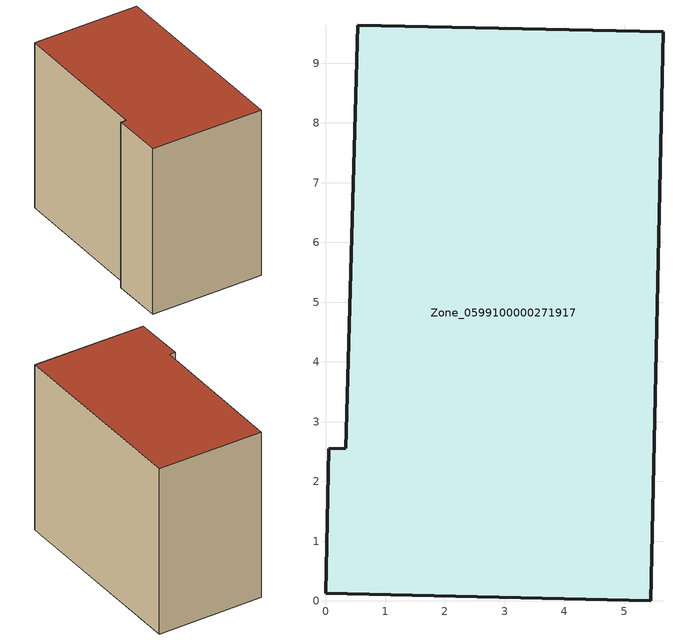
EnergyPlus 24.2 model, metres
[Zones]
Zone_0599100000271917
 floor ground (C_G): 5.44,0 0,0.13 0.05,2.55 0.34,2.56 0.54,9.64 5.65,9.53 z0
 wall outside (C_F): 0.34,2.56 0.05,2.55 0,0.13 5.44,0 5.65,9.53 0.54,9.64 0.34,2.56 z0:8.28
 roof outside (C_R): 5.65,9.53 0.54,9.64 0.34,2.56 0.05,2.55 0,0.13 5.44,0 z8.28
[BUILDING]
Pand.0599100000271917: North Axis=0; Terrain=City; Loads Convergence Tolerance Value=0.04; Temperature Convergence Tolerance Value=0.4; Solar Distribution=FullExterior; Maximum Number of Warmup Days=25; Minimum Number of Warmup Days=1
[Site:Location]
Rotterdam.The.Hague.AP_ZH_NLD Design_Conditions: Latitude=51.96; Longitude=4.45; Time Zone=1; Elevation=-4.5
[SITE:GROUNDTEMPERATURE:BUILDINGSURFACE]
18, 18, 18, 18, 18, 18, 18, 18, 18, 18, 18, 18
[MATERIAL] Thermal Absorptance=0.9; Solar Absorptance=0.7; Visible Absorptance=0.7
Name | Roughness | Thickness | Conductivity | Density | Specific Heat
G.TI.1975-1991 | MediumSmooth | 0.15 | 0.288461 | 540 | 1210
F.TI.1975-1991 | Rough | 0.3 | 0.230769 | 1920 | 840
R.TI.1975-1991 | MediumRough | 0.2 | 0.153846 | 1500 | 1000
[CONSTRUCTION]
C_G: G.TI.1975-1991
C_F: F.TI.1975-1991
C_R: R.TI.1975-1991
[ZONE]
Zone_0599100000271917: Type=1; Multiplier=1; Ceiling Height=Autocalculate; Volume=Autocalculate; Floor Area=autocalculate; Part of Total Floor Area=Yes
[ZONEINFILTRATION:DESIGNFLOWRATE]
Infil_Zone_0599100000271917: Zone or ZoneList or Space or SpaceList=Zone_0599100000271917; Schedule=AlwaysOn; Design Flow Rate Calculation Method=Flow/Area; Flow Rate per Floor Area=0.003; Constant Term Coefficient=1; Temperature Term Coefficient=0; Velocity Term Coefficient=0; Velocity Squared Term Coefficient=0
[HVACTEMPLATE:ZONE:IDEALLOADSAIRSYSTEM]
Zone_0599100000271917: Maximum Heating Supply Air Temperature=50; Minimum Cooling Supply Air Temperature=13; Maximum Heating Supply Air Humidity Ratio=0.0156; Minimum Cooling Supply Air Humidity Ratio=0.0077; Heating Limit=NoLimit; Cooling Limit=NoLimit; Dehumidification Control Type=ConstantSensibleHeatRatio; Cooling Sensible Heat Ratio=0.7; Dehumidification Setpoint=60; Humidification Control Type=None; Humidification Setpoint=30; Outdoor Air Method=None; Outdoor Air Flow Rate per Person=0.00944; Outdoor Air Flow Rate per Zone Floor Area=0; Outdoor Air Flow Rate per Zone=0; Demand Controlled Ventilation Type=None; Outdoor Air Economizer Type=NoEconomizer; Heat Recovery Type=None; Sensible Heat Recovery Effectiveness=0.7; Latent Heat Recovery Effectiveness=0.65
[ZONECONTROL:THERMOSTAT]
ThermostatControl_Zone_0599100000271917: Zone or ZoneList=Zone_0599100000271917; Control Type Schedule=DualSetpointControlType; Control 1=Thermostat_Zone_0599100000271917; Temperature Difference Between Cutout And Setpoint=0
[THERMOSTATSETPOINT:DUALSETPOINT]
Thermostat_Zone_0599100000271917: Heating Setpoint Temperature Schedule=HeatingSetpoint_Zone_0599100000271917; Cooling Setpoint Temperature Schedule=CoolingSetpoint_Zone_0599100000271917
[SCHEDULE:COMPACT]
HeatingSetpoint_Zone_0599100000271917: Through: 12/31, For: AllDays, Until: 24:00, 21
CoolingSetpoint_Zone_0599100000271917: Through: 12/31, For: AllDays, Until: 24:00, 24
DualSetpointControlType: Through: 12/31, For: AllDays, Until: 24:00, 4
AlwaysOn: Through: 12/31, For: AllDays, Until: 24:00, 1
